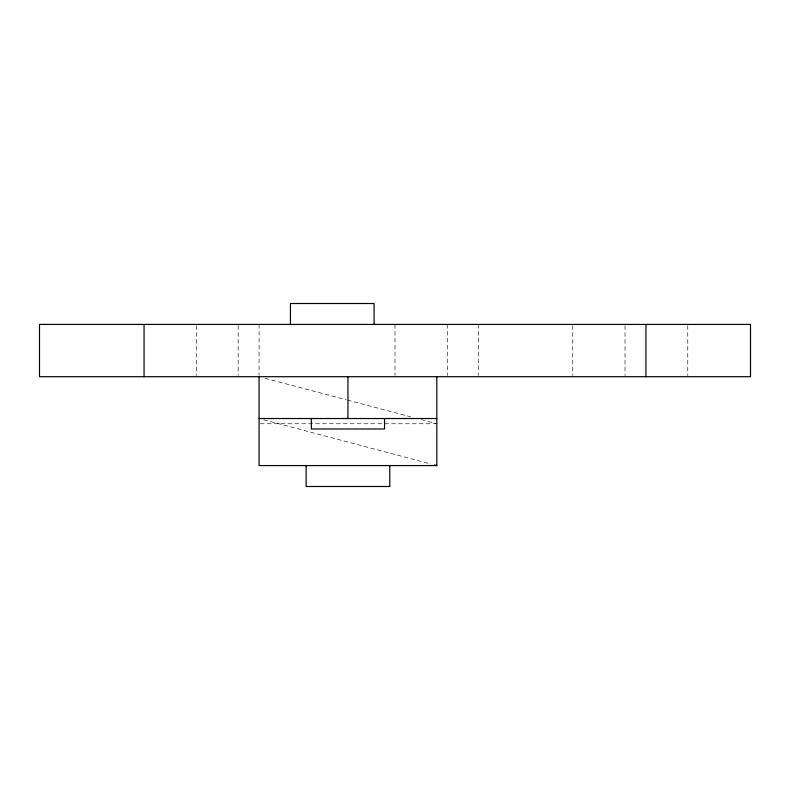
<?xml version="1.0" encoding="UTF-8"?>
<svg xmlns="http://www.w3.org/2000/svg" width="790" height="790" viewBox="0 0 790 790"><rect width="100%" height="100%" fill="white"/><g stroke="black" fill="none" stroke-linecap="round" stroke-linejoin="round"><path stroke-width="0.59" stroke-dasharray="3.95 2.96" d="M260.295 423.756L436.821 423.756M265.035 378.282L346.158 399.75M347.353 400.066L410.583 416.804M421.317 419.648L435.626 423.44M263.85 419.786L430.856 463.997M687.764 325.638L687.764 375.487M625.028 325.638L625.028 375.487M572.75 325.638L572.75 375.487M478.651 324.423L478.651 375.487M447.278 324.423L447.278 375.487M395 324.423L395 375.487M259.071 324.423L259.071 375.487M238.165 325.638L238.165 375.487M196.335 325.638L196.335 375.487"/><path stroke-width="1.19" d="M259.071 418.522L436.821 418.522M436.821 376.702L436.821 465.577L259.071 465.577L259.071 376.702M434.441 464.945L436.821 465.577M645.944 324.423L645.944 376.702M389.776 465.577L389.776 486.492L306.125 486.492L306.125 465.577M384.542 418.522L384.542 428.98L311.349 428.98L311.349 418.522M374.085 324.423L374.085 303.508L290.444 303.508L290.444 324.423M347.946 376.702L347.946 418.522M144.056 324.423L144.056 376.702M750.5 324.423L39.5 324.423L39.5 376.702L750.5 376.702L750.5 324.423"/></g></svg>
